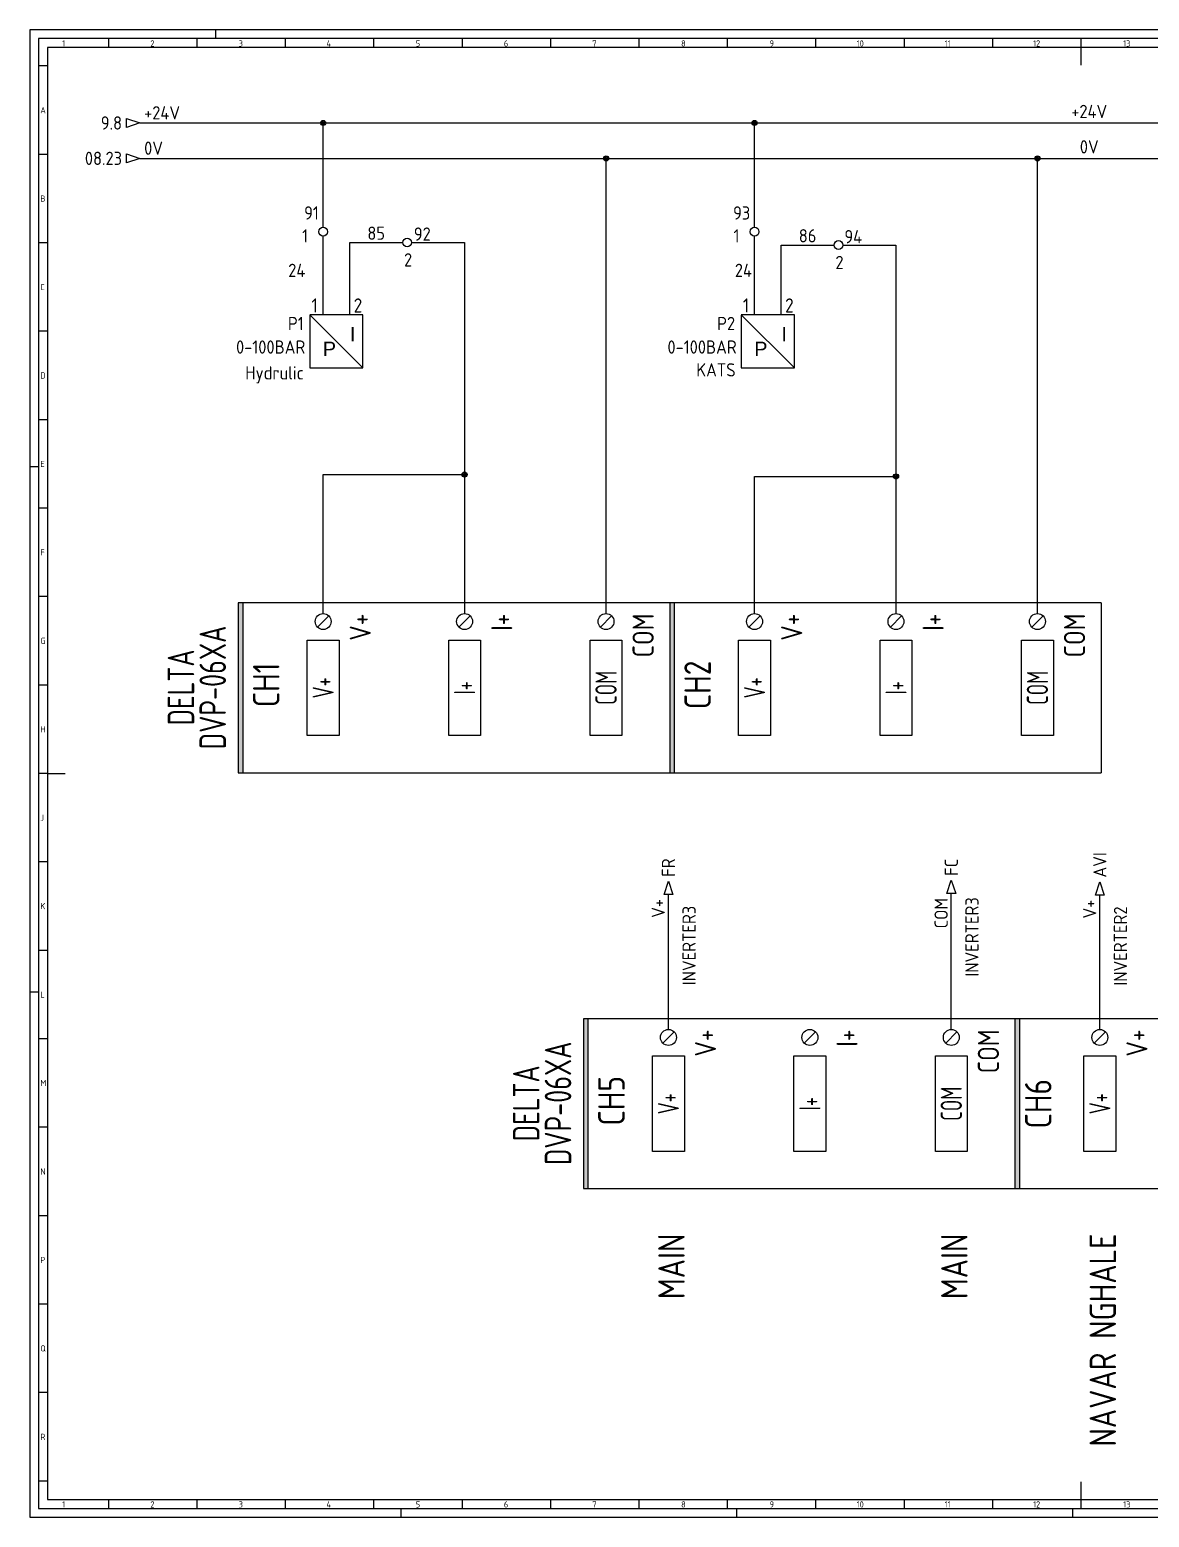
# Model space of a CAD drawing. Header units: millimetres. Extents: x 0 to 1189, y 5 to 846.
# Drawn here: x 0 to 633, y 5 to 846 of the extents above; entities that cross this region are included whole.
import ezdxf
from ezdxf.enums import TextEntityAlignment as Align

# ---------------------------------------------------------------- set-up
doc = ezdxf.new("R2010")
doc.units = ezdxf.units.MM
doc.header["$LTSCALE"] = 12
for name, color, linetype in [('035', 5, 'Continuous'), ('07', 7, 'Continuous'), ('DESC', 1, 'Continuous'), ('MISC', 2, 'Continuous'), ('RED_2.5mm^2', 1, 'Continuous'), ('SYMS', 7, 'Continuous'), ('TAGS', 51, 'Continuous'), ('TERMS', 4, 'Continuous'), ('WIRENO', 70, 'Continuous'), ('WIREREF', 61, 'Continuous'), ('WIREREF_DEST', 61, 'Continuous'), ('XREF', 7, 'Continuous')]:
    doc.layers.add(name, color=color, linetype=linetype)
doc.styles.add('ISO Proportional', font='isocp.shx')
doc.styles.add('WD_IEC', font='ISOCP2.shx', dxfattribs={"width": 0.9, "height": 4})

# ---------------------------------------------------------------- blocks, each defined once
blk = doc.blocks.new('IEC_border_a0')
at = {"layer": '035', "color": 0}
for p, q in [((0, 841), (0, 0)), ((1189, 841), (0, 841)), ((44.5, 836), (44.5, 831)), ((94.5, 836), (94.5, 831)), ((105, 841), (105, 836)), ((144.5, 836), (144.5, 831)), ((194.5, 836), (194.5, 831)), ((244.5, 836), (244.5, 831)), ((294.5, 836), (294.5, 831)), ((344.5, 836), (344.5, 831)), ((394.5, 836), (394.5, 831)), ((444.5, 836), (444.5, 831)), ((494.5, 836), (494.5, 831)), ((544.5, 836), (544.5, 831)), ((594.5, 836), (594.5, 831)), ((9.98, 820.54), (5, 820.54)), ((9.98, 770.54), (5, 770.54)), ((9.98, 720.54), (5, 720.54)), ((9.98, 670.54), (5, 670.54)), ((9.98, 620.54), (5, 620.54)), ((0, 594), (5, 594)), ((10, 570.5), (5.02, 570.5)), ((10, 520.5), (5, 520.5)), ((10, 470.5), (5.02, 470.5)), ((10, 420.5), (5.02, 420.5)), ((10, 370.5), (5.02, 370.5)), ((10, 320.5), (5.02, 320.5)), ((0, 297), (5, 297)), ((10.02, 270.46), (5.03, 270.46)), ((10.02, 220.46), (5.03, 220.46)), ((10.02, 170.46), (5.03, 170.46)), ((10.02, 120.46), (5.03, 120.46)), ((10.02, 70.46), (5.03, 70.46)), ((10.03, 20.42), (5.05, 20.42)), ((44.5, 10), (44.5, 5)), ((94.5, 10), (94.5, 5)), ((144.5, 10), (144.5, 5)), ((194.5, 10), (194.5, 5)), ((244.5, 10), (244.5, 5)), ((294.5, 10), (294.5, 5)), ((344.5, 10), (344.5, 5)), ((394.5, 10), (394.5, 5)), ((444.5, 10), (444.5, 5)), ((494.5, 10), (494.5, 5)), ((544.5, 10), (544.5, 5)), ((594.5, 10), (594.5, 5)), ((0, 0), (1189, 0)), ((210, 0), (210, 5)), ((400, 0), (400, 5)), ((590, 0), (590, 5))]:
    blk.add_line(p, q, dxfattribs=at)
blk.add_lwpolyline([(10, 10), (1179, 10), (1179, 831), (10, 831)], close=True, dxfattribs=at)
at = {"layer": '07', "color": 0}
for p, q in [((594.5, 831), (594.5, 821)), ((10, 420.5), (20, 420.5)), ((594.5, 20), (594.5, 10))]:
    blk.add_line(p, q, dxfattribs=at)
blk.add_lwpolyline([(5, 5), (1184, 5), (1184, 836), (5, 836)], close=True, dxfattribs=at)
at = {"layer": '035', "color": 0, "style": 'ISO Proportional'}
for s, p in [('1', (18.31, 831.5)), ('2', (68.23, 831.5)), ('3', (118.18, 831.5)), ('4', (167.88, 831.5)), ('5', (218.34, 831.5)), ('6', (268.19, 831.5)), ('7', (318.17, 831.5)), ('8', (368.42, 831.5)), ('9', (418.46, 831.5)), ('10', (467.72, 831.5)), ('11', (517.49, 831.5)), ('12', (567.49, 831.5)), ('13', (618.42, 831.5)), ('A', (6, 793.79)), ('B', (6, 743.79)), ('C', (6, 693.79)), ('D', (6, 643.79)), ('E', (6.02, 593.75)), ('F', (6.02, 543.75)), ('G', (6.02, 493.75)), ('H', (6.02, 443.75)), ('J', (6.02, 393.75)), ('K', (6.02, 343.75)), ('L', (6.03, 293.72)), ('M', (6.03, 243.72)), ('N', (6.03, 193.72)), ('P', (6.03, 143.72)), ('Q', (6.03, 93.72)), ('R', (6.05, 43.68)), ('1', (18.31, 5.5)), ('2', (68.23, 5.5)), ('3', (118.18, 5.5)), ('4', (167.88, 5.5)), ('5', (218.34, 5.5)), ('6', (268.19, 5.5)), ('7', (318.17, 5.5)), ('8', (368.42, 5.5)), ('9', (418.46, 5.5)), ('10', (467.72, 5.5)), ('11', (517.49, 5.5)), ('12', (567.49, 5.5)), ('13', (618.42, 5.5))]:
    blk.add_text(s, height=3.5, dxfattribs=at).set_placement(p)
blk = doc.blocks.new('PLCIO_478F')
h = blk.add_hatch(color=256)
h.dxf.hatch_style = 1
h.paths.add_polyline_path([(-45.5, 48), (-48, 48), (-48, -48), (-45.5, -48)])
blk.add_line((196, 48), (196, -48))
at = {"layer": 'SYMS'}
for p, q in [((-48, 48), (-48, -48)), ((196, 48), (-48, 48)), ((-45.5, 48), (-45.5, -48)), ((-3.18, 34.32), (3.18, 40.68)), ((76.82, 34.32), (83.18, 40.68)), ((156.82, 34.32), (163.18, 40.68)), ((-9, -27), (-9, 27)), ((-9, 27), (9, 27)), ((9, 27), (9, -27)), ((71, -27), (71, 27)), ((71, 27), (89, 27)), ((89, 27), (89, -27)), ((151, -27), (151, 27)), ((151, 27), (169, 27)), ((169, 27), (169, -27)), ((9, -27), (-9, -27)), ((89, -27), (71, -27)), ((169, -27), (151, -27)), ((-48, -48), (196, -48))]:
    blk.add_line(p, q, dxfattribs=at)
for centre in [(0, 37.5), (80, 37.5), (160, 37.5)]:
    blk.add_circle(centre, 4.5, dxfattribs=at)
at = {"layer": 'SYMS', "style": 'WD_IEC', "width": 0.9}
for tag, p in [('TERMDESC02', (86.25, 60)), ('TERMDESC03', (166.25, 60)), ('TERMDESC01', (6.25, 60))]:
    blk.add_attdef(tag, text='', height=12, rotation=90, dxfattribs=at).set_placement(p, align=Align.TOP_LEFT)
at = {"layer": 'SYMS', "style": 'WD_IEC', "width": 0.9, "flags": 1}
for tag, p in [('X2TERM01', (0, 42)), ('X2TERM02', (80, 42)), ('X2TERM03', (160, 42))]:
    blk.add_attdef(tag, text='', height=1.92, rotation=90, dxfattribs=at).set_placement(p, align=Align.RIGHT)
at = {"layer": 'SYMS', "style": 'WD_IEC', "width": 0.9}
for tag, p in [('TERM01', (15, 42)), ('TERM02', (95, 42)), ('TERM03', (175, 42))]:
    blk.add_attdef(tag, text='', height=12, rotation=90, dxfattribs=at).set_placement(p, align=Align.TOP_RIGHT)
at = {"layer": 'SYMS', "style": 'WD_IEC'}
for tag, width, p in [('LINE1', 0.9, (-87, 0)), ('LINE2', 0.9, (-69, 0)), ('DESC', 0.9, (-50.84, 0)), ('INST', 0.8, (-159, 0)), ('LOC', 0.8, (-141, 0)), ('MFG', 0.8, (-123, 0)), ('CAT', 0.8, (-105, 0)), ('TAG', 0.9, (-26.92, -0.25))]:
    blk.add_attdef(tag, text='', height=15, rotation=90, dxfattribs=dict(at, width=width)).set_placement(p, align=Align.CENTER)
at = {"layer": 'SYMS', "style": 'WD_IEC', "width": 0.7}
for tag, p in [('TAGA02', (80, 0)), ('TAGA03', (160, 0)), ('TAGA01', (0, 0))]:
    blk.add_attdef(tag, text='', height=12, rotation=90, dxfattribs=at).set_placement(p, align=Align.MIDDLE_CENTER)
at = {"layer": 'SYMS', "linetype": 'Continuous', "style": 'WD_IEC', "width": 0.9, "flags": 9}
blk.add_attdef('ASSYCODE', text='', height=1.92, rotation=90, dxfattribs=at).set_placement((-102.85, -22.08), align=Align.CENTER)
at = {"layer": 'SYMS', "style": 'WD_IEC', "width": 0.9}
for tag, p in [('DESCA01', (-9, -111)), ('DESCB01', (9, -111)), ('DESCC01', (27, -111)), ('DESCD01', (45, -111)), ('DESCE01', (63, -111)), ('DESCA02', (71, -111)), ('DESCB02', (89, -111)), ('DESCC02', (107, -111)), ('DESCD02', (125, -111)), ('DESCE02', (143, -111)), ('DESCA03', (151, -111)), ('DESCB03', (169, -111)), ('DESCC03', (187, -111)), ('DESCD03', (205, -111)), ('DESCE03', (223, -111))]:
    blk.add_attdef(tag, text='', height=15, rotation=90, dxfattribs=at).set_placement(p, align=Align.RIGHT)
blk = doc.blocks.new('VIN1B10')
for p, q in [((0, 7.5), (0, 12.5)), ((7.5, 7.46), (7.5, 12.46)), ((3.75, 7.5), (-3.75, 7.5)), ((-3.75, 7.5), (11.25, -7.45)), ((-3.75, 7.46), (-3.75, -7.45)), ((11.25, 7.5), (3.75, 7.5)), ((11.25, -7.45), (11.25, 7.5)), ((-3.75, -7.45), (3.75, -7.45)), ((3.75, -7.45), (11.25, -7.45))]:
    blk.add_line(p, q)
at = {"char_height": 4, "attachment_point": 1}
for s, insert in [('{\\f@Arial Unicode MS|b0|i0|c0|p34;I}', (7.58, 4.08)), ('{\\f@Arial Unicode MS|b0|i0|c0|p34;P}', (-0.08, -0.06))]:
    blk.add_mtext_dynamic_manual_height_columns(s, width=2.8279, gutter_width=35, heights=[0], dxfattribs=dict(at, insert=insert))
at = {"style": 'WD_IEC', "flags": 1}
for tag, p, height in [('X2TERM01', (0, 12.5), 0.32), ('X2TERM03', (7.5, 12.46), 0.32), ('MFG', (12.06, 6.2), 1.5), ('CAT', (12.06, 3.7), 1.5), ('X4LINK', (-3.8, 0), 0.32), ('X1LINK', (11.25, 0), 0.32), ('ASSYCODE', (12.24, -4.45), 1), ('FAMILY', (12.24, -5.95), 1), ('CATDESC', (12.24, -7.45), 1)]:
    blk.add_attdef(tag, p, '', height=height, dxfattribs=at)
at = {"style": 'WD_IEC'}
for tag, p in [('INST', (-5.5, 9.21)), ('LOC', (-5.5, 6.21)), ('TAG1', (-5.5, 3.21)), ('DESC1', (-5.5, -5.24)), ('DESC2', (-5.5, -8.24)), ('WDTAGALT', (-5.5, -14.24)), ('DESC3', (-5.5, -11.24))]:
    blk.add_attdef(tag, text='', height=2.5, dxfattribs=at).set_placement(p, align=Align.RIGHT)
for tag, p in [('TERM01', (-0.64, 12.2)), ('TERM03', (6.86, 12.2))]:
    blk.add_attdef(tag, text='', height=2, rotation=90, dxfattribs=at).set_placement(p, align=Align.RIGHT)
at = {"lineweight": 15, "style": 'WD_IEC'}
blk.add_attdef('XREF', text='', height=2.5, dxfattribs=at).set_placement((-5.5, -1.39), align=Align.RIGHT)
blk = doc.blocks.new('HA1S2')
blk.add_lwpolyline([(0, 3.75), (1.25, 0), (-1.25, 0)], close=True)
at = {"style": 'WD_IEC'}
blk.add_attdef('XREF', text='', height=2.5, rotation=90, dxfattribs=at).set_placement((0, 5), align=Align.MIDDLE_LEFT)
at = {"style": 'WD_IEC', "flags": 1}
blk.add_attdef('SIGCODE', text='', height=1, dxfattribs=at).set_placement((-2.5, 1.8), align=Align.RIGHT)
blk.add_attdef('X8TERM01', (0, 0), '', height=0.32, dxfattribs=at)
at = {"style": 'WD_IEC', "flags": 8}
blk.add_attdef('WIRENO', text='', height=2.5, rotation=90, dxfattribs=at).set_placement((-1, -1.25), align=Align.RIGHT)
at = {"style": 'WD_IEC'}
blk.add_attdef('DESC1', text='', height=2.5, rotation=90, dxfattribs=at).set_placement((1, -1.25), align=Align.TOP_RIGHT)
blk = doc.blocks.new('WDDOT')
for radius in [0.72, 0.449, 0.223]:
    blk.add_circle((0, 0), radius)
blk = doc.blocks.new('VT0002')
blk.add_circle((0, 0), 1.25)
at = {"style": 'WD_IEC'}
for tag, p in [('INST', (-2.25, 6.5)), ('LOC', (-2.25, 3.5)), ('DESC1', (-2.25, -6.25)), ('DESC2', (-2.25, -9.25)), ('DESC3', (-2.25, -12.25))]:
    blk.add_attdef(tag, text='', height=2.5, dxfattribs=at).set_placement(p, align=Align.RIGHT)
at = {"style": 'WD_IEC', "flags": 1}
for tag, p, height in [('ASSYCODE', (2.75, 10.75), 1), ('CATDESC', (2.75, 9.25), 1), ('MFG', (2.75, 7.25), 1.5), ('CAT', (2.75, 4.75), 1.5), ('X4PIN01', (-1.25, 1), 0.25), ('X4TERM01', (-1.25, 0), 0.25), ('X4TERMDESC01', (-1.25, 0.5), 0.4), ('STRIPSEQ', (0, 0), 0.025), ('X2PIN01', (0, 2.25), 0.25), ('X2TERM01', (0, 1.25), 0.25), ('X8PIN01', (0, -0.25), 0.25), ('X2TERMDESC01', (0, 1.75), 0.4), ('X1PIN01', (1.25, 1), 0.25), ('X1TERM01', (1.25, 0), 0.25), ('X1TERMDESC01', (1.25, 0.5), 0.4), ('LINKTERM', (0, -0.04), 0.025), ('X8TERM01', (0, -1.25), 0.25), ('X8TERMDESC01', (0, -0.75), 0.4)]:
    blk.add_attdef(tag, p, '', height=height, dxfattribs=at)
at = {"style": 'WD_IEC', "flags": 8}
for tag, height, p in [('TAGSTRIP', 2.5, (-2.25, 0.5)), ('TERM01', 2, (-2.25, -3.25))]:
    blk.add_attdef(tag, text='', height=height, dxfattribs=at).set_placement(p, align=Align.RIGHT)
blk = doc.blocks.new('HT0002')
blk.add_circle((0, 0), 1.25)
at = {"style": 'WD_IEC'}
for tag, p in [('INST', (-2.25, 6.5)), ('LOC', (-2.25, 3.5)), ('DESC1', (-2.25, -6.25)), ('DESC2', (-2.25, -9.25)), ('DESC3', (-2.25, -12.25))]:
    blk.add_attdef(tag, text='', height=2.5, dxfattribs=at).set_placement(p, align=Align.RIGHT)
at = {"style": 'WD_IEC', "flags": 1}
for tag, p, height in [('ASSYCODE', (2.75, 10.75), 1), ('CATDESC', (2.75, 9.25), 1), ('MFG', (2.75, 7.25), 1.5), ('CAT', (2.75, 4.75), 1.5), ('X4PIN01', (-1.25, 1), 0.25), ('X4TERM01', (-1.25, 0), 0.25), ('X4TERMDESC01', (-1.25, 0.5), 0.4), ('STRIPSEQ', (0, 0), 0.025), ('X2PIN01', (0, 2.25), 0.25), ('X2TERM01', (0, 1.25), 0.25), ('X8PIN01', (0, -0.25), 0.25), ('X2TERMDESC01', (0, 1.75), 0.4), ('X1PIN01', (1.25, 1), 0.25), ('X1TERM01', (1.25, 0), 0.25), ('X1TERMDESC01', (1.25, 0.5), 0.4), ('LINKTERM', (0, -0.04), 0.025), ('X8TERM01', (0, -1.25), 0.25), ('X8TERMDESC01', (0, -0.75), 0.4)]:
    blk.add_attdef(tag, p, '', height=height, dxfattribs=at)
at = {"style": 'WD_IEC', "flags": 8}
for tag, height, p in [('TAGSTRIP', 2.5, (-2.25, 0.5)), ('TERM01', 2, (-2.25, -3.25))]:
    blk.add_attdef(tag, text='', height=height, dxfattribs=at).set_placement(p, align=Align.RIGHT)
blk = doc.blocks.new('HA1D3')
blk.add_lwpolyline([(0, 0), (-3.75, -1.25), (-3.75, 1.25)], close=True)
at = {"style": 'WD_IEC'}
blk.add_attdef('XREF', text='', height=2.5, dxfattribs=at).set_placement((-5, 0), align=Align.MIDDLE_RIGHT)
at = {"style": 'WD_IEC', "flags": 1}
blk.add_attdef('SIGCODE', text='', height=1, dxfattribs=at).set_placement((-2.5, 1.8), align=Align.RIGHT)
at = {"style": 'WD_IEC'}
for tag, p, height, flags in [('X1TERM01', (0, 0), 0.32, 1), ('WIRENO', (1.25, 1), 2.5, 8)]:
    blk.add_attdef(tag, p, '', height=height, dxfattribs=dict(at, flags=flags))
blk.add_attdef('DESC1', text='', height=2.5, dxfattribs=at).set_placement((1.25, -1), align=Align.TOP_LEFT)
blk = doc.blocks.new('WD_WNH')
at = {"linetype": 'Continuous', "style": 'WD_IEC', "width": 0.8}
blk.add_attdef('WIRENO', text='', height=2.5, dxfattribs=at).set_placement((0, 0.75), align=Align.CENTER)
at = {"style": 'WD_IEC', "flags": 1}
for tag, p in [('W08USER', (0, 0.375)), ('W04USER', (0, 0.875)), ('W05USER', (0, 0.75)), ('W09USER', (0, 0.25)), ('W03USER', (0, 1)), ('W06USER', (0, 0.625)), ('W07USER', (0, 0.5)), ('W02USER', (0, 1.125)), ('W01USER', (0, 1.25)), ('W10USER', (0, 0.125))]:
    blk.add_attdef(tag, text='', height=0.08, dxfattribs=at).set_placement(p, align=Align.CENTER)

msp = doc.modelspace()

# ---------------------------------------------------------------- linework, layer by layer
at = {"layer": 'RED_2.5mm^2', "color": 0}
for p, q in [((62.21, 793.23), (1136.13, 793.23)), ((165.96, 734.27), (165.96, 793.23)), ((409.96, 734.27), (409.96, 793.23)), ((62.21, 773.23), (1136.13, 773.23)), ((325.96, 515.85), (325.96, 773.23)), ((569.96, 515.85), (569.96, 773.23)), ((165.96, 694.68), (165.96, 729.27)), ((180.96, 694.61), (180.96, 725.67)), ((180.96, 725.67), (210.96, 725.67)), ((215.96, 725.67), (245.96, 725.67)), ((245.96, 725.67), (245.96, 515.85)), ((409.96, 694.68), (409.96, 729.27)), ((424.96, 694.61), (424.96, 724.2)), ((424.96, 724.2), (454.96, 724.2)), ((459.96, 724.2), (489.96, 724.2)), ((489.96, 724.2), (489.96, 515.85)), ((165.96, 515.85), (165.96, 594.46)), ((165.96, 594.46), (245.96, 594.46)), ((409.96, 515.85), (409.96, 593.43)), ((409.96, 593.43), (489.96, 593.43)), ((361.25, 280.72), (361.25, 357)), ((521.25, 280.72), (521.25, 357.55)), ((605.25, 280.72), (605.25, 356.61))]:
    msp.add_line(p, q, dxfattribs=at)

# ---------------------------------------------------------------- block references
msp.add_blockref('IEC_border_a0', (0, 4.94))
at = {"layer": 'SYMS'}
ref = msp.add_blockref('HA1D3', (62.21, 793.23), dxfattribs=dict(at, xscale=2, yscale=2, zscale=2))
ref.add_attrib('XREF', '9.8', dxfattribs={"layer": 'XREF', "height": 7.5, "style": 'WD_IEC'}).set_placement((52.21, 793.23), align=Align.MIDDLE_RIGHT)
ref.add_attrib('WIRENO', '+24V', (64.71, 795.23), dxfattribs={"layer": 'WIREREF_DEST', "height": 7.5, "style": 'WD_IEC', "flags": 8})
at = {"layer": 'SYMS', "color": 0, "xscale": 2, "yscale": 2, "zscale": 2}
for p in [(165.96, 793.23), (409.96, 793.23), (325.96, 773.23), (569.96, 773.23), (245.96, 594.46), (489.96, 593.43)]:
    msp.add_blockref('WDDOT', p, dxfattribs=at)
at = {"layer": 'SYMS'}
ref = msp.add_blockref('HA1D3', (62.21, 773.23), dxfattribs=dict(at, xscale=2, yscale=2, zscale=2))
ref.add_attrib('XREF', '08.23', dxfattribs={"layer": 'XREF', "height": 7.5, "style": 'WD_IEC'}).set_placement((52.21, 773.23), align=Align.MIDDLE_RIGHT)
ref.add_attrib('WIRENO', '0V', (64.71, 775.23), dxfattribs={"layer": 'WIREREF_DEST', "height": 7.5, "style": 'WD_IEC', "flags": 8})
at = {"layer": 'SYMS', "color": 0}
ref = msp.add_blockref('VT0002', (165.96, 731.77), dxfattribs=dict(at, xscale=2, yscale=2, zscale=2))
ref.add_attrib('TERM01', '1', dxfattribs={"layer": 'TERMS', "height": 7.5, "style": 'WD_IEC', "flags": 8}).set_placement((157.45, 725.63), align=Align.RIGHT)
ref.add_attrib('TAGSTRIP', '91', dxfattribs={"layer": 'TAGS', "height": 7.5, "style": 'WD_IEC', "flags": 8}).set_placement((163.52, 738.6), align=Align.RIGHT)
ref = msp.add_blockref('VT0002', (409.96, 731.77), dxfattribs=dict(at, xscale=2, yscale=2, zscale=2))
ref.add_attrib('TERM01', '1', dxfattribs={"layer": 'TERMS', "height": 7.5, "style": 'WD_IEC', "flags": 8}).set_placement((401.45, 725.63), align=Align.RIGHT)
ref.add_attrib('TAGSTRIP', '93', dxfattribs={"layer": 'TAGS', "height": 7.5, "style": 'WD_IEC', "flags": 8}).set_placement((407.52, 738.6), align=Align.RIGHT)
ref = msp.add_blockref('HT0002', (213.46, 725.67), dxfattribs=dict(at, xscale=2, yscale=2, zscale=2))
ref.add_attrib('TERM01', '2', dxfattribs={"layer": 'TERMS', "height": 7.5, "style": 'WD_IEC', "flags": 8}).set_placement((216.29, 712.08), align=Align.RIGHT)
ref.add_attrib('TAGSTRIP', '92', dxfattribs={"layer": 'TAGS', "height": 7.5, "style": 'WD_IEC', "flags": 8}).set_placement((226.81, 726.67), align=Align.RIGHT)
ref = msp.add_blockref('HT0002', (457.46, 724.2), dxfattribs=dict(at, xscale=2, yscale=2, zscale=2))
ref.add_attrib('TERM01', '2', dxfattribs={"layer": 'TERMS', "height": 7.5, "style": 'WD_IEC', "flags": 8}).set_placement((460.29, 710.61), align=Align.RIGHT)
ref.add_attrib('TAGSTRIP', '94', dxfattribs={"layer": 'TAGS', "height": 7.5, "style": 'WD_IEC', "flags": 8}).set_placement((470.81, 725.2), align=Align.RIGHT)
ref = msp.add_blockref('VIN1B10', (165.96, 669.68), dxfattribs=dict(at, xscale=2, yscale=2, zscale=2))
ref.add_attrib('TERM03', '2', dxfattribs={"layer": 'TERMS', "height": 8, "style": 'WD_IEC'}).set_placement((188.1, 686.05), align=Align.RIGHT)
ref.add_attrib('TAG1', 'P1', dxfattribs={"layer": 'TAGS', "height": 7.5, "style": 'WD_IEC'}).set_placement((154.96, 676.11), align=Align.RIGHT)
ref.add_attrib('DESC1', '0-100BAR', dxfattribs={"layer": 'DESC', "height": 7.5, "style": 'WD_IEC'}).set_placement((155.86, 662.8), align=Align.RIGHT)
ref.add_attrib('DESC2', 'Hydrulic', dxfattribs={"layer": 'DESC', "height": 7.5, "style": 'WD_IEC'}).set_placement((154.96, 648.2), align=Align.RIGHT)
ref.add_attrib('TERM01', '1', dxfattribs={"layer": 'TERMS', "height": 8, "style": 'WD_IEC'}).set_placement((162.92, 686.05), align=Align.RIGHT)
ref = msp.add_blockref('VIN1B10', (409.96, 669.68), dxfattribs=dict(at, xscale=2, yscale=2, zscale=2))
ref.add_attrib('TERM03', '2', dxfattribs={"layer": 'TERMS', "height": 8, "style": 'WD_IEC'}).set_placement((432.1, 686.05), align=Align.RIGHT)
ref.add_attrib('TAG1', 'P2', dxfattribs={"layer": 'TAGS', "height": 7.5, "style": 'WD_IEC'}).set_placement((398.96, 676.11), align=Align.RIGHT)
ref.add_attrib('DESC1', '0-100BAR', dxfattribs={"layer": 'DESC', "height": 7.5, "style": 'WD_IEC'}).set_placement((399.86, 662.8), align=Align.RIGHT)
ref.add_attrib('DESC2', 'KATS', dxfattribs={"layer": 'DESC', "height": 7.5, "style": 'WD_IEC'}).set_placement((399.26, 649.89), align=Align.RIGHT)
ref.add_attrib('TERM01', '1', dxfattribs={"layer": 'TERMS', "height": 8, "style": 'WD_IEC'}).set_placement((406.92, 686.05), align=Align.RIGHT)
ref = msp.add_blockref('PLCIO_478F', (165.96, 473.85), dxfattribs=at)
ref.add_attrib('TERM01', 'V+', dxfattribs={"layer": 'TERMS', "height": 12, "rotation": 90, "style": 'WD_IEC', "width": 0.9}).set_placement((180.96, 515.85), align=Align.TOP_RIGHT)
ref.add_attrib('TAGA01', 'V+', dxfattribs={"layer": 'TAGS', "height": 12, "rotation": 90, "style": 'WD_IEC', "width": 0.7}).set_placement((165.96, 473.85), align=Align.MIDDLE_CENTER)
ref.add_attrib('TAG', 'CH1', dxfattribs={"layer": 'TAGS', "height": 15, "rotation": 90, "style": 'WD_IEC', "width": 0.9}).set_placement((141.24, 475.52), align=Align.CENTER)
ref.add_attrib('CAT', 'DVP-06XA', dxfattribs={"layer": 'MISC', "height": 15, "rotation": 90, "style": 'WD_IEC', "width": 0.8}).set_placement((111.01, 474.06), align=Align.CENTER)
ref.add_attrib('MFG', 'DELTA', dxfattribs={"layer": 'MISC', "height": 15, "rotation": 90, "style": 'WD_IEC', "width": 0.8}).set_placement((93.01, 474.06), align=Align.CENTER)
ref.add_attrib('TERM02', 'I+', dxfattribs={"layer": 'TERMS', "height": 12, "rotation": 90, "style": 'WD_IEC', "width": 0.9}).set_placement((260.96, 515.85), align=Align.TOP_RIGHT)
ref.add_attrib('TAGA02', 'I+', dxfattribs={"layer": 'TAGS', "height": 12, "rotation": 90, "style": 'WD_IEC', "width": 0.7}).set_placement((245.96, 473.85), align=Align.MIDDLE_CENTER)
ref.add_attrib('TERM03', 'COM', dxfattribs={"layer": 'TERMS', "height": 12, "rotation": 90, "style": 'WD_IEC', "width": 0.9}).set_placement((340.96, 515.85), align=Align.TOP_RIGHT)
ref.add_attrib('TAGA03', 'COM', dxfattribs={"layer": 'TAGS', "height": 12, "rotation": 90, "style": 'WD_IEC', "width": 0.7}).set_placement((325.96, 473.85), align=Align.MIDDLE_CENTER)
ref = msp.add_blockref('PLCIO_478F', (409.96, 473.85), dxfattribs=at)
ref.add_attrib('TERM01', 'V+', dxfattribs={"layer": 'TERMS', "height": 12, "rotation": 90, "style": 'WD_IEC', "width": 0.9}).set_placement((424.96, 515.85), align=Align.TOP_RIGHT)
ref.add_attrib('TAGA01', 'V+', dxfattribs={"layer": 'TAGS', "height": 12, "rotation": 90, "style": 'WD_IEC', "width": 0.7}).set_placement((409.96, 473.85), align=Align.MIDDLE_CENTER)
ref.add_attrib('TAG', 'CH2', dxfattribs={"layer": 'TAGS', "height": 15, "rotation": 90, "style": 'WD_IEC', "width": 0.9}).set_placement((385.24, 475.52), align=Align.CENTER)
ref.add_attrib('TERM02', 'I+', dxfattribs={"layer": 'TERMS', "height": 12, "rotation": 90, "style": 'WD_IEC', "width": 0.9}).set_placement((504.96, 515.85), align=Align.TOP_RIGHT)
ref.add_attrib('TAGA02', 'I+', dxfattribs={"layer": 'TAGS', "height": 12, "rotation": 90, "style": 'WD_IEC', "width": 0.7}).set_placement((489.96, 473.85), align=Align.MIDDLE_CENTER)
ref.add_attrib('TERM03', 'COM', dxfattribs={"layer": 'TERMS', "height": 12, "rotation": 90, "style": 'WD_IEC', "width": 0.9}).set_placement((584.96, 515.85), align=Align.TOP_RIGHT)
ref.add_attrib('TAGA03', 'COM', dxfattribs={"layer": 'TAGS', "height": 12, "rotation": 90, "style": 'WD_IEC', "width": 0.7}).set_placement((569.96, 473.85), align=Align.MIDDLE_CENTER)
ref = msp.add_blockref('HA1S2', (605.25, 356.61), dxfattribs=dict(at, xscale=2, yscale=2, zscale=2))
ref.add_attrib('XREF', 'AVI', dxfattribs={"layer": 'XREF', "height": 7.5, "rotation": 90, "style": 'WD_IEC'}).set_placement((605.25, 366.61), align=Align.MIDDLE_LEFT)
ref.add_attrib('DESC1', 'INVERTER2 ', dxfattribs={"layer": 'DESC', "height": 7.5, "rotation": 90, "style": 'WD_IEC'}).set_placement((613.18, 354.53), align=Align.TOP_RIGHT)
ref.add_attrib('WIRENO', 'V+', dxfattribs={"layer": 'WIREREF', "height": 7.5, "rotation": 90, "style": 'WD_IEC', "flags": 8}).set_placement((603.25, 354.11), align=Align.RIGHT)
ref = msp.add_blockref('HA1S2', (361.25, 357), dxfattribs=dict(at, xscale=2, yscale=2, zscale=2))
ref.add_attrib('XREF', 'FR', dxfattribs={"layer": 'XREF', "height": 7.5, "rotation": 90, "style": 'WD_IEC'}).set_placement((361.25, 367), align=Align.MIDDLE_LEFT)
ref.add_attrib('DESC1', 'INVERTER3 ', dxfattribs={"layer": 'DESC', "height": 7.5, "rotation": 90, "style": 'WD_IEC'}).set_placement((369.18, 354.92), align=Align.TOP_RIGHT)
ref.add_attrib('WIRENO', 'V+', dxfattribs={"layer": 'WIREREF', "height": 7.5, "rotation": 90, "style": 'WD_IEC', "flags": 8}).set_placement((359.25, 354.5), align=Align.RIGHT)
ref = msp.add_blockref('HA1S2', (521.25, 357.55), dxfattribs=dict(at, xscale=2, yscale=2, zscale=2))
ref.add_attrib('XREF', 'FC', dxfattribs={"layer": 'XREF', "height": 7.5, "rotation": 90, "style": 'WD_IEC'}).set_placement((521.25, 367.55), align=Align.MIDDLE_LEFT)
ref.add_attrib('DESC1', 'INVERTER3', dxfattribs={"layer": 'DESC', "height": 7.5, "rotation": 90, "style": 'WD_IEC'}).set_placement((529.18, 355.47), align=Align.TOP_RIGHT)
ref.add_attrib('WIRENO', 'COM', dxfattribs={"layer": 'WIREREF', "height": 7.5, "rotation": 90, "style": 'WD_IEC', "flags": 8}).set_placement((519.25, 355.05), align=Align.RIGHT)
ref = msp.add_blockref('PLCIO_478F', (361.25, 238.72), dxfattribs=at)
ref.add_attrib('TERM01', 'V+', dxfattribs={"layer": 'TERMS', "height": 12, "rotation": 90, "style": 'WD_IEC', "width": 0.9}).set_placement((376.25, 280.72), align=Align.TOP_RIGHT)
ref.add_attrib('TAGA01', 'V+', dxfattribs={"layer": 'TAGS', "height": 12, "rotation": 90, "style": 'WD_IEC', "width": 0.7}).set_placement((361.25, 238.72), align=Align.MIDDLE_CENTER)
ref.add_attrib('DESCA01', 'MAIN', dxfattribs={"layer": 'DESC', "height": 15, "rotation": 90, "style": 'WD_IEC', "width": 0.9}).set_placement((370.46, 165.31), align=Align.RIGHT)
ref.add_attrib('TAG', 'CH5', dxfattribs={"layer": 'TAGS', "height": 15, "rotation": 90, "style": 'WD_IEC', "width": 0.9}).set_placement((336.53, 240.4), align=Align.CENTER)
ref.add_attrib('CAT', 'DVP-06XA', dxfattribs={"layer": 'MISC', "height": 15, "rotation": 90, "style": 'WD_IEC', "width": 0.8}).set_placement((306.3, 238.93), align=Align.CENTER)
ref.add_attrib('MFG', 'DELTA', dxfattribs={"layer": 'MISC', "height": 15, "rotation": 90, "style": 'WD_IEC', "width": 0.8}).set_placement((288.3, 238.93), align=Align.CENTER)
ref.add_attrib('TERM02', 'I+', dxfattribs={"layer": 'TERMS', "height": 12, "rotation": 90, "style": 'WD_IEC', "width": 0.9}).set_placement((456.25, 280.72), align=Align.TOP_RIGHT)
ref.add_attrib('TAGA02', 'I+', dxfattribs={"layer": 'TAGS', "height": 12, "rotation": 90, "style": 'WD_IEC', "width": 0.7}).set_placement((441.25, 238.72), align=Align.MIDDLE_CENTER)
ref.add_attrib('TERM03', 'COM', dxfattribs={"layer": 'TERMS', "height": 12, "rotation": 90, "style": 'WD_IEC', "width": 0.9}).set_placement((536.25, 280.72), align=Align.TOP_RIGHT)
ref.add_attrib('TAGA03', 'COM', dxfattribs={"layer": 'TAGS', "height": 12, "rotation": 90, "style": 'WD_IEC', "width": 0.7}).set_placement((521.25, 238.72), align=Align.MIDDLE_CENTER)
ref.add_attrib('DESCA03', 'MAIN', dxfattribs={"layer": 'DESC', "height": 15, "rotation": 90, "style": 'WD_IEC', "width": 0.9}).set_placement((530.46, 165.31), align=Align.RIGHT)
ref = msp.add_blockref('PLCIO_478F', (605.25, 238.72), dxfattribs=at)
ref.add_attrib('TERM01', 'V+', dxfattribs={"layer": 'TERMS', "height": 12, "rotation": 90, "style": 'WD_IEC', "width": 0.9}).set_placement((620.25, 280.72), align=Align.TOP_RIGHT)
ref.add_attrib('TAGA01', 'V+', dxfattribs={"layer": 'TAGS', "height": 12, "rotation": 90, "style": 'WD_IEC', "width": 0.7}).set_placement((605.25, 238.72), align=Align.MIDDLE_CENTER)
ref.add_attrib('DESCA01', 'NAVAR NGHALE', dxfattribs={"layer": 'DESC', "height": 15, "rotation": 90, "style": 'WD_IEC', "width": 0.9}).set_placement((614.46, 165.31), align=Align.RIGHT)
ref.add_attrib('TAG', 'CH6', dxfattribs={"layer": 'TAGS', "height": 15, "rotation": 90, "style": 'WD_IEC', "width": 0.9}).set_placement((577.92, 238.72), align=Align.CENTER)
ref.add_attrib('TERM02', 'I+', dxfattribs={"layer": 'TERMS', "height": 12, "rotation": 90, "style": 'WD_IEC', "width": 0.9}).set_placement((700.25, 280.72), align=Align.TOP_RIGHT)
ref.add_attrib('TAGA02', 'I+', dxfattribs={"layer": 'TAGS', "height": 12, "rotation": 90, "style": 'WD_IEC', "width": 0.7}).set_placement((685.25, 238.72), align=Align.MIDDLE_CENTER)
ref.add_attrib('TERM03', 'COM', dxfattribs={"layer": 'TERMS', "height": 12, "rotation": 90, "style": 'WD_IEC', "width": 0.9}).set_placement((780.25, 280.72), align=Align.TOP_RIGHT)
ref.add_attrib('TAGA03', 'COM', dxfattribs={"layer": 'TAGS', "height": 12, "rotation": 90, "style": 'WD_IEC', "width": 0.7}).set_placement((765.25, 238.72), align=Align.MIDDLE_CENTER)
ref.add_attrib('DESCA03', 'NAVAR NAGHALE', dxfattribs={"layer": 'DESC', "height": 15, "rotation": 90, "style": 'WD_IEC', "width": 0.9}).set_placement((774.46, 165.31), align=Align.RIGHT)
at = {"layer": 'WIRENO', "color": 0}
ref = msp.add_blockref('WD_WNH', (599.17, 793.23), dxfattribs=dict(at, xscale=2, yscale=2, zscale=2))
ref.add_attrib('WIRENO', '+24V', dxfattribs={"linetype": 'Continuous', "height": 7.5, "style": 'WD_IEC'}).set_placement((599.28, 796), align=Align.CENTER)
ref = msp.add_blockref('WD_WNH', (599.17, 773.23), dxfattribs=dict(at, xscale=2, yscale=2, zscale=2))
ref.add_attrib('WIRENO', '0V', dxfattribs={"linetype": 'Continuous', "height": 7.5, "style": 'WD_IEC'}).set_placement((599.28, 776), align=Align.CENTER)
ref = msp.add_blockref('WD_WNH', (195.96, 725.67), dxfattribs=dict(at, xscale=2, yscale=2, zscale=2))
ref.add_attrib('WIRENO', '85', dxfattribs={"linetype": 'Continuous', "height": 7.5, "style": 'WD_IEC'}).set_placement((195.96, 727.17), align=Align.CENTER)
ref = msp.add_blockref('WD_WNH', (439.96, 724.2), dxfattribs=dict(at, xscale=2, yscale=2, zscale=2))
ref.add_attrib('WIRENO', '86', dxfattribs={"linetype": 'Continuous', "height": 7.5, "style": 'WD_IEC'}).set_placement((439.96, 725.7), align=Align.CENTER)
ref = msp.add_blockref('WD_WNH', (150.94, 703.37), dxfattribs=dict(at, xscale=2, yscale=2, zscale=2))
ref.add_attrib('WIRENO', '24', dxfattribs={"linetype": 'Continuous', "height": 7.5, "style": 'WD_IEC'}).set_placement((151.05, 706.14), align=Align.CENTER)
ref = msp.add_blockref('WD_WNH', (403.53, 703.37), dxfattribs=dict(at, xscale=2, yscale=2, zscale=2))
ref.add_attrib('WIRENO', '24', dxfattribs={"linetype": 'Continuous', "height": 7.5, "style": 'WD_IEC'}).set_placement((403.64, 706.14), align=Align.CENTER)

doc.saveas('drawing.dxf')
